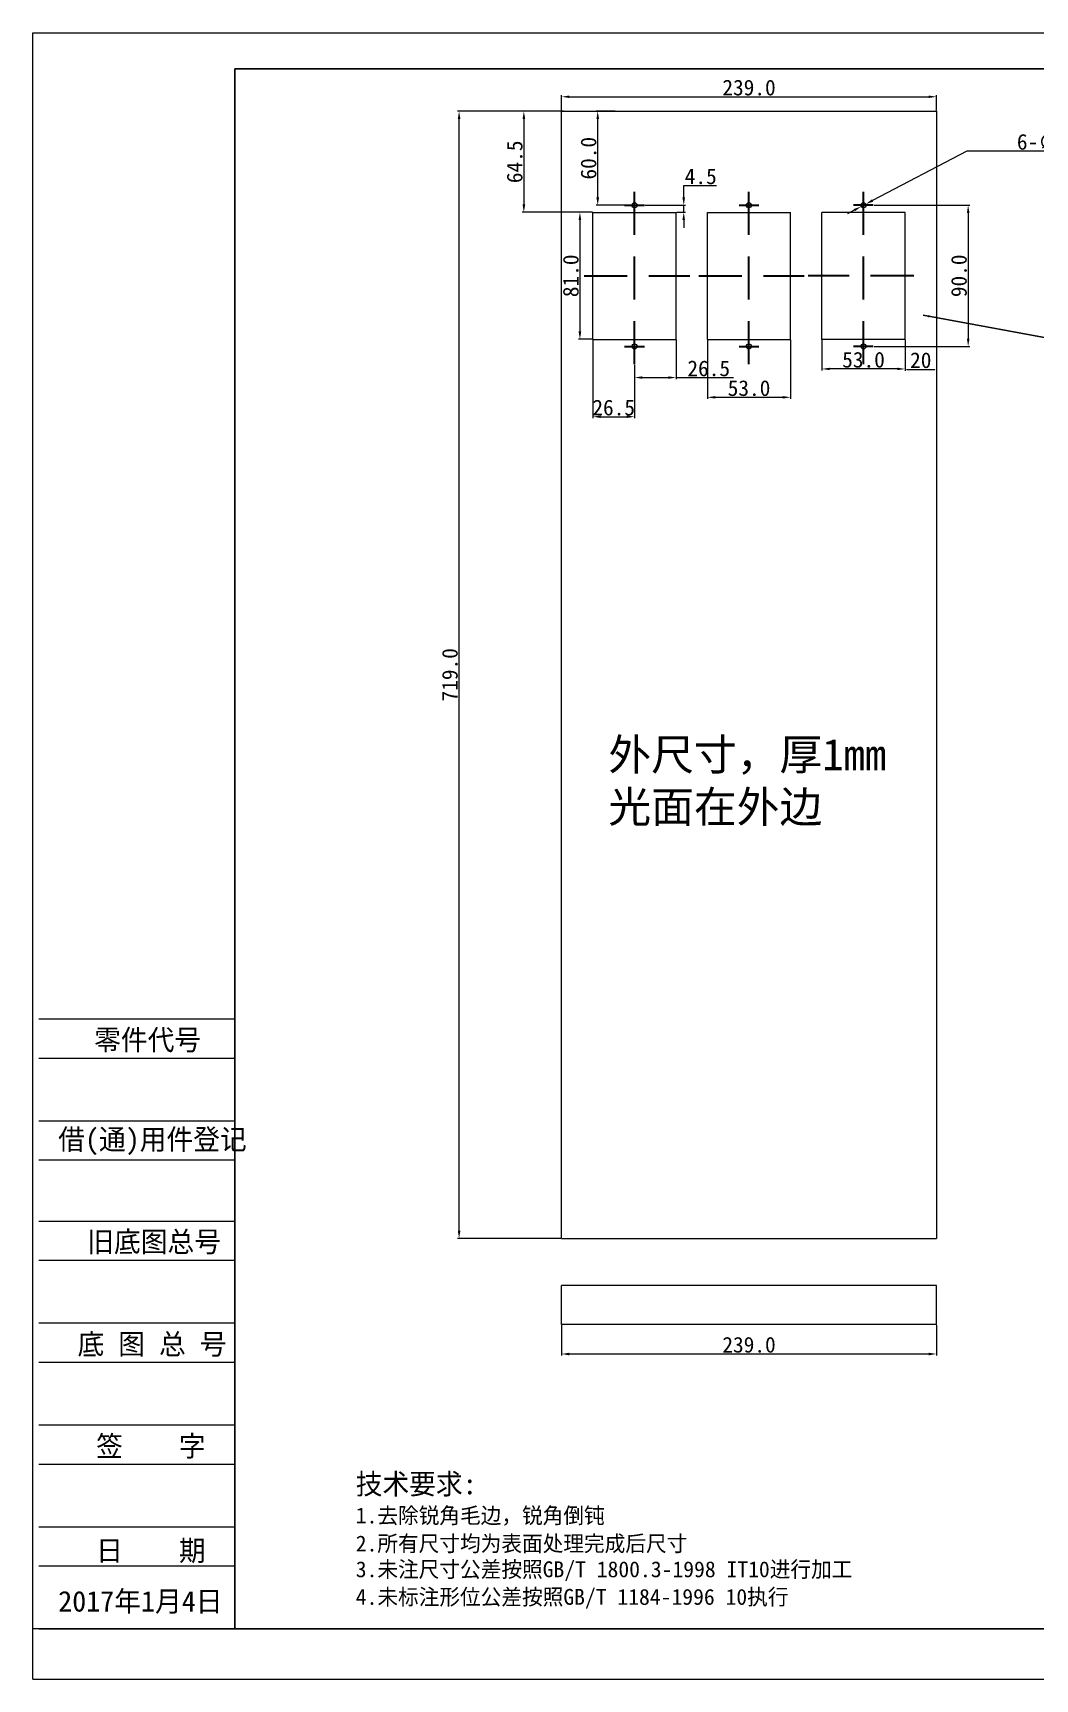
# Model space of a CAD drawing. Header units: millimetres. Extents: x -3862 to 6257, y -4684 to -2127.
# Drawn here: x -1787 to -1148, y -4683 to -3633 of the extents above; entities that cross this region are included whole.
import ezdxf

# ---------------------------------------------------------------- set-up
doc = ezdxf.new("R2010")
doc.units = ezdxf.units.MM
doc.header["$PDSIZE"] = -1
doc.linetypes.add('CENTERX2', pattern=[20.32, 12.7, -2.54, 2.54, -2.54])
doc.linetypes.add('HIDDEN2', pattern=[0.1875, 0.125, -0.0625])
for name, color, linetype in [('10', 16, 'Continuous'), ('6', 7, 'Continuous'), ('中心线', 1, 'CENTERX2')]:
    doc.layers.add(name, color=color, linetype=linetype)
doc.layers.add('尺寸线', color=2, linetype='Continuous', lineweight=13)
doc.layers.add('细实线', color=7, linetype='Continuous', lineweight=13)
doc.dimstyles.new('ISO-25', dxfattribs={"dimtxt": 2.5, "dimasz": 2.5, "dimexe": 1.25, "dimexo": 0.625, "dimtad": 1, "dimtxsty": 'Standard', "dimcen": 2.5, "dimadec": 0, "dimazin": 0, "dimtfac": 1, "dimtmove": 0, "dimatfit": 3, "dimfxl": 0, "dimarcsym": 0})
doc.dimstyles.new('国标$0', dxfattribs={"dimtxt": 4, "dimasz": 1.2, "dimexe": 1, "dimexo": 0.4, "dimgap": 0.8, "dimtad": 1, "dimdec": 1, "dimzin": 1, "dimdsep": 46, "dimtxsty": 'Standard', "dimcen": 0, "dimclrd": 256, "dimclre": 256, "dimclrt": 256, "dimadec": 0, "dimazin": 0, "dimtp": 0.1, "dimtm": 0.1, "dimtfac": 0.71, "dimtdec": 1, "dimtmove": 1, "dimatfit": 3, "dimfxl": 0, "dimlwd": -1, "dimlwe": -1, "dimarcsym": 0})

# ---------------------------------------------------------------- blocks, each defined once
blk = doc.blocks.new('*D86')
at = {"layer": '10', "color": 7, "linetype": 'Continuous', "lineweight": 13, "ltscale": 2, "insert": (39, 399.7), "char_height": 13.12, "attachment_point": 7}
blk.add_mtext('{零件代号}', dxfattribs=at)
blk = doc.blocks.new('*D87')
at = {"layer": '10', "color": 7, "linetype": 'Continuous', "lineweight": 13, "ltscale": 2, "insert": (16.1, 334.2), "char_height": 13.12, "attachment_point": 7}
blk.add_mtext('{借(通)用件登记}', dxfattribs=at)
blk = doc.blocks.new('*D88')
at = {"layer": '10', "color": 7, "linetype": 'Continuous', "lineweight": 13, "ltscale": 2, "insert": (34.6, 270.9), "char_height": 13.12, "attachment_point": 7}
blk.add_mtext('{旧底图总号}', dxfattribs=at)
blk = doc.blocks.new('*D89')
at = {"layer": '10', "color": 7, "linetype": 'Continuous', "lineweight": 13, "ltscale": 2, "insert": (28.4, 205.6), "char_height": 13.12, "attachment_point": 7}
blk.add_mtext('{底 图 总 号}', dxfattribs=at)
blk = doc.blocks.new('*D90')
at = {"layer": '10', "color": 7, "linetype": 'Continuous', "lineweight": 13, "ltscale": 2, "insert": (22.4, 140.6), "char_height": 13.12, "attachment_point": 7}
blk.add_mtext('{  签    字}', dxfattribs=at)
blk = doc.blocks.new('*D91')
at = {"layer": '10', "color": 7, "linetype": 'Continuous', "lineweight": 13, "ltscale": 2, "insert": (22.4, 73.9), "char_height": 13.12, "attachment_point": 7}
blk.add_mtext('{  日    期}', dxfattribs=at)
blk = doc.blocks.new('*D99')
at = {"layer": '10', "color": 7, "linetype": 'Continuous', "lineweight": 13, "ltscale": 2, "insert": (16.1, 41.6), "char_height": 13.125, "attachment_point": 7}
blk.add_mtext('{2017年1月4日}', dxfattribs=at)
blk = doc.blocks.new('*D109')
at = {"layer": '10', "color": 7, "linetype": 'Continuous', "lineweight": 13, "ltscale": 2, "insert": (205.8, 116.4), "char_height": 13.12, "attachment_point": 7}
blk.add_mtext('{技术要求:}', dxfattribs=at)
blk = doc.blocks.new('*D110')
at = {"layer": '10', "color": 7, "linetype": 'Continuous', "lineweight": 13, "ltscale": 2, "insert": (205.8, 97.8), "char_height": 10.135, "attachment_point": 7}
blk.add_mtext('{1.去除锐角毛边，锐角倒钝}', dxfattribs=at)
blk = doc.blocks.new('*D111')
at = {"layer": '10', "color": 7, "linetype": 'Continuous', "lineweight": 13, "ltscale": 2, "insert": (205.8, 80.2), "char_height": 10.135, "attachment_point": 7}
blk.add_mtext('{2.所有尺寸均为表面处理完成后尺寸}', dxfattribs=at)
blk = doc.blocks.new('*D112')
at = {"layer": '10', "color": 7, "linetype": 'Continuous', "lineweight": 13, "ltscale": 2, "insert": (205.8, 62.5), "char_height": 10.135, "attachment_point": 7}
blk.add_mtext('{3.未注尺寸公差按照GB/T 1800.3-1998 IT10进行加工}', dxfattribs=at)
blk = doc.blocks.new('*D113')
at = {"layer": '10', "color": 7, "linetype": 'Continuous', "lineweight": 13, "ltscale": 2, "insert": (205.8, 44.9), "char_height": 10.135, "attachment_point": 7}
blk.add_mtext('{4.未标注形位公差按照GB/T 1184-1996 10执行}', dxfattribs=at)
blk = doc.blocks.new('*D586')
at = {"layer": 'Defpoints', "color": 0, "ltscale": 0.01, "transparency": 16777216}
for p in [(-1210.5, -3674), (-1449.5, -3683.2), (-1210.5, -3683.2)]:
    blk.add_point(p, dxfattribs=at)
at = {"layer": '尺寸线', "ltscale": 0.01, "transparency": 16777216}
for p, q in [((-1449.5, -3682.8), (-1449.5, -3673)), ((-1444.5, -3674), (-1215.5, -3674)), ((-1210.5, -3682.8), (-1210.5, -3673))]:
    blk.add_line(p, q, dxfattribs=at)
for points in [[(-1444.5, -3673.2), (-1444.5, -3674.8), (-1449.5, -3674)], [(-1215.5, -3673.2), (-1215.5, -3674.8), (-1210.5, -3674)]]:
    blk.add_solid(points, dxfattribs=at)
at = {"layer": '尺寸线', "ltscale": 0.01, "transparency": 16777216, "insert": (-1330, -3668.2), "char_height": 10, "attachment_point": 5}
blk.add_mtext('239.0', dxfattribs=at)
blk = doc.blocks.new('_NONE')
blk = doc.blocks.new('*D587')
at = {"layer": 'Defpoints', "color": 0, "ltscale": 0.01, "transparency": 16777216}
for p in [(-1514.9, -3683.2), (-1449.5, -3683.2), (-1449.5, -4402.2)]:
    blk.add_point(p, dxfattribs=at)
at = {"layer": '尺寸线', "ltscale": 0.01, "transparency": 16777216}
for p, q in [((-1449.9, -3683.2), (-1515.9, -3683.2)), ((-1514.9, -4397.2), (-1514.9, -3688.2)), ((-1449.9, -4402.2), (-1515.9, -4402.2))]:
    blk.add_line(p, q, dxfattribs=at)
for points in [[(-1515.7, -3688.2), (-1514, -3688.2), (-1514.9, -3683.2)], [(-1515.7, -4397.2), (-1514, -4397.2), (-1514.9, -4402.2)]]:
    blk.add_solid(points, dxfattribs=at)
at = {"layer": '尺寸线', "ltscale": 0.01, "transparency": 16777216, "insert": (-1520.7, -4042.7), "char_height": 10, "attachment_point": 5, "rotation": 90}
blk.add_mtext('719.0', dxfattribs=at)
blk = doc.blocks.new('*D588')
at = {"layer": 'Defpoints', "color": 0, "ltscale": 0.01, "transparency": 16777216}
for p in [(-1449.5, -4457.1), (-1210.5, -4457.1), (-1210.5, -4475.9)]:
    blk.add_point(p, dxfattribs=at)
at = {"layer": '尺寸线', "ltscale": 0.01, "transparency": 16777216}
for p, q in [((-1449.5, -4457.5), (-1449.5, -4476.9)), ((-1210.5, -4457.5), (-1210.5, -4476.9)), ((-1444.5, -4475.9), (-1215.5, -4475.9))]:
    blk.add_line(p, q, dxfattribs=at)
for points in [[(-1444.5, -4475.1), (-1444.5, -4476.8), (-1449.5, -4475.9)], [(-1215.5, -4475.1), (-1215.5, -4476.8), (-1210.5, -4475.9)]]:
    blk.add_solid(points, dxfattribs=at)
at = {"layer": '尺寸线', "ltscale": 0.01, "transparency": 16777216, "insert": (-1330, -4470.1), "char_height": 10, "attachment_point": 5}
blk.add_mtext('239.0', dxfattribs=at)
blk = doc.blocks.new('*D589')
at = {"layer": 'Defpoints', "color": 0, "ltscale": 0.01, "transparency": 16777216}
for p in [(-1429.5, -3747.7), (-1437.8, -3828.7), (-1429.5, -3828.7)]:
    blk.add_point(p, dxfattribs=at)
at = {"layer": '尺寸线', "ltscale": 0.01, "transparency": 16777216}
for p, q in [((-1429.9, -3747.7), (-1438.8, -3747.7)), ((-1437.8, -3752.7), (-1437.8, -3823.7)), ((-1429.9, -3828.7), (-1438.8, -3828.7))]:
    blk.add_line(p, q, dxfattribs=at)
for points in [[(-1438.7, -3752.7), (-1437, -3752.7), (-1437.8, -3747.7)], [(-1438.7, -3823.7), (-1437, -3823.7), (-1437.8, -3828.7)]]:
    blk.add_solid(points, dxfattribs=at)
at = {"layer": '尺寸线', "ltscale": 0.01, "transparency": 16777216, "insert": (-1443.6, -3788.2), "char_height": 10, "attachment_point": 5, "rotation": 90}
blk.add_mtext('81.0', dxfattribs=at)
blk = doc.blocks.new('*D590')
at = {"layer": 'Defpoints', "color": 0, "ltscale": 0.01, "transparency": 16777216}
for p in [(-1448, -3683.2), (-1473.6, -3747.7), (-1429.5, -3747.7)]:
    blk.add_point(p, dxfattribs=at)
at = {"layer": '尺寸线', "ltscale": 0.01, "transparency": 16777216}
for p, q in [((-1448.4, -3683.2), (-1474.6, -3683.2)), ((-1473.6, -3688.2), (-1473.6, -3742.7)), ((-1429.9, -3747.7), (-1474.6, -3747.7))]:
    blk.add_line(p, q, dxfattribs=at)
for points in [[(-1474.4, -3688.2), (-1472.7, -3688.2), (-1473.6, -3683.2)], [(-1474.4, -3742.7), (-1472.7, -3742.7), (-1473.6, -3747.7)]]:
    blk.add_solid(points, dxfattribs=at)
at = {"layer": '尺寸线', "ltscale": 0.01, "transparency": 16777216, "insert": (-1479.4, -3715.5), "char_height": 10, "attachment_point": 5, "rotation": 90}
blk.add_mtext('64.5', dxfattribs=at)
blk = doc.blocks.new('*D591')
at = {"layer": 'Defpoints', "color": 0, "ltscale": 0.01, "transparency": 16777216}
for p in [(-1429.5, -3828.7), (-1403, -3844.6), (-1403, -3878.1)]:
    blk.add_point(p, dxfattribs=at)
at = {"layer": '尺寸线', "ltscale": 0.01, "transparency": 16777216}
for p, q in [((-1429.5, -3829.1), (-1429.5, -3879.1)), ((-1403, -3845), (-1403, -3879.1)), ((-1424.5, -3878.1), (-1408, -3878.1))]:
    blk.add_line(p, q, dxfattribs=at)
for points in [[(-1424.5, -3877.2), (-1424.5, -3878.9), (-1429.5, -3878.1)], [(-1408, -3877.2), (-1408, -3878.9), (-1403, -3878.1)]]:
    blk.add_solid(points, dxfattribs=at)
at = {"layer": '尺寸线', "ltscale": 0.01, "transparency": 16777216, "insert": (-1416.3, -3872.3), "char_height": 10, "attachment_point": 5}
blk.add_mtext('26.5', dxfattribs=at)
blk = doc.blocks.new('*D592')
at = {"layer": 'Defpoints', "color": 0, "ltscale": 0.01, "transparency": 16777216}
for p in [(-1376.5, -3828.7), (-1403, -3845), (-1376.5, -3853.1)]:
    blk.add_point(p, dxfattribs=at)
at = {"layer": '尺寸线', "ltscale": 0.01, "transparency": 16777216}
for p, q in [((-1376.5, -3829.1), (-1376.5, -3854.1)), ((-1403, -3845.4), (-1403, -3854.1)), ((-1398, -3853.1), (-1381.5, -3853.1)), ((-1376.5, -3853.1), (-1339.9, -3853.1))]:
    blk.add_line(p, q, dxfattribs=at)
for points in [[(-1398, -3852.3), (-1398, -3853.9), (-1403, -3853.1)], [(-1381.5, -3852.3), (-1381.5, -3853.9), (-1376.5, -3853.1)]]:
    blk.add_solid(points, dxfattribs=at)
at = {"layer": '尺寸线', "ltscale": 0.01, "transparency": 16777216, "insert": (-1355.7, -3847.3), "char_height": 10, "attachment_point": 5}
blk.add_mtext('26.5', dxfattribs=at)
blk = doc.blocks.new('*D593')
at = {"layer": 'Defpoints', "color": 0, "ltscale": 0.01, "transparency": 16777216}
for p in [(-1250.7, -3743.2), (-1250.7, -3833.2), (-1190.3, -3833.2)]:
    blk.add_point(p, dxfattribs=at)
at = {"layer": '尺寸线', "ltscale": 0.01, "transparency": 16777216}
for p, q in [((-1250.3, -3743.2), (-1189.3, -3743.2)), ((-1190.3, -3748.2), (-1190.3, -3828.2)), ((-1250.3, -3833.2), (-1189.3, -3833.2))]:
    blk.add_line(p, q, dxfattribs=at)
for points in [[(-1191.1, -3748.2), (-1189.4, -3748.2), (-1190.3, -3743.2)], [(-1191.1, -3828.2), (-1189.4, -3828.2), (-1190.3, -3833.2)]]:
    blk.add_solid(points, dxfattribs=at)
at = {"layer": '尺寸线', "ltscale": 0.01, "transparency": 16777216, "insert": (-1196.1, -3788.2), "char_height": 10, "attachment_point": 5, "rotation": 90}
blk.add_mtext('90.0', dxfattribs=at)
blk = doc.blocks.new('*D594')
at = {"layer": 'Defpoints', "color": 0, "ltscale": 0.01, "transparency": 16777216}
for p in [(-1230.5, -3828.7), (-1210.5, -3828.7), (-1210.5, -3847.9)]:
    blk.add_point(p, dxfattribs=at)
at = {"layer": '尺寸线', "ltscale": 0.01, "transparency": 16777216}
for p, q in [((-1230.5, -3829.1), (-1230.5, -3848.9)), ((-1210.5, -3829.1), (-1210.5, -3848.9)), ((-1229.4, -3847.9), (-1211.6, -3847.9))]:
    blk.add_line(p, q, dxfattribs=at)
for points in [[(-1229.4, -3847.7), (-1229.4, -3848), (-1230.5, -3847.9)], [(-1211.6, -3847.7), (-1211.6, -3848), (-1210.5, -3847.9)]]:
    blk.add_solid(points, dxfattribs=at)
at = {"layer": '尺寸线', "ltscale": 0.01, "transparency": 16777216, "insert": (-1220.5, -3842.1), "char_height": 10, "attachment_point": 5}
blk.add_mtext('20', dxfattribs=at)
blk = doc.blocks.new('*D595')
at = {"layer": 'Defpoints', "color": 0, "ltscale": 0.01, "transparency": 16777216}
for p in [(-1283.5, -3828.7), (-1230.5, -3828.7), (-1283.5, -3847.6)]:
    blk.add_point(p, dxfattribs=at)
at = {"layer": '尺寸线', "ltscale": 0.01, "transparency": 16777216}
for p, q in [((-1283.5, -3829.1), (-1283.5, -3848.6)), ((-1230.5, -3829.1), (-1230.5, -3848.6)), ((-1235.5, -3847.6), (-1278.5, -3847.6))]:
    blk.add_line(p, q, dxfattribs=at)
for points in [[(-1278.5, -3846.8), (-1278.5, -3848.4), (-1283.5, -3847.6)], [(-1235.5, -3846.8), (-1235.5, -3848.4), (-1230.5, -3847.6)]]:
    blk.add_solid(points, dxfattribs=at)
at = {"layer": '尺寸线', "ltscale": 0.01, "transparency": 16777216, "insert": (-1257, -3841.8), "char_height": 10, "attachment_point": 5}
blk.add_mtext('53.0', dxfattribs=at)
blk = doc.blocks.new('*D596')
at = {"layer": 'Defpoints', "color": 0, "ltscale": 0.01, "transparency": 16777216}
for p in [(-1258.5, -3744), (-1255.6, -3742.5)]:
    blk.add_point(p, dxfattribs=at)
at = {"layer": '尺寸线', "ltscale": 0.01, "transparency": 16777216}
for p, q in [((-1191.2, -3708.6), (-1251.2, -3740.2)), ((-1110.4, -3708.6), (-1191.2, -3708.6)), ((-1262.9, -3746.3), (-1267.3, -3748.6)), ((-1258.5, -3744), (-1255.6, -3742.5))]:
    blk.add_line(p, q, dxfattribs=at)
for points in [[(-1263.3, -3745.6), (-1262.5, -3747), (-1258.5, -3744)], [(-1251.6, -3739.4), (-1250.8, -3740.9), (-1255.6, -3742.5)]]:
    blk.add_solid(points, dxfattribs=at)
at = {"layer": '尺寸线', "ltscale": 0.01, "transparency": 16777216, "insert": (-1135.4, -3702.8), "char_height": 10, "attachment_point": 5}
blk.add_mtext('6-∅3.2', dxfattribs=at)
blk = doc.blocks.new('*D597')
at = {"layer": 'Defpoints', "color": 0, "ltscale": 0.01, "transparency": 16777216}
for p in [(-1396.7, -3743.2), (-1376.5, -3747.7), (-1371.6, -3743.2)]:
    blk.add_point(p, dxfattribs=at)
at = {"layer": '尺寸线', "ltscale": 0.01, "transparency": 16777216}
for p, q in [((-1371.6, -3738.2), (-1371.6, -3730.6)), ((-1371.6, -3730.6), (-1350.8, -3730.6)), ((-1396.3, -3743.2), (-1370.6, -3743.2)), ((-1376.1, -3747.7), (-1370.6, -3747.7)), ((-1371.6, -3747.7), (-1371.6, -3743.2)), ((-1371.6, -3752.7), (-1371.6, -3757.7))]:
    blk.add_line(p, q, dxfattribs=at)
for points in [[(-1372.5, -3738.2), (-1370.8, -3738.2), (-1371.6, -3743.2)], [(-1372.5, -3752.7), (-1370.8, -3752.7), (-1371.6, -3747.7)]]:
    blk.add_solid(points, dxfattribs=at)
at = {"layer": '尺寸线', "ltscale": 0.01, "transparency": 16777216, "insert": (-1360.8, -3724.8), "char_height": 10, "attachment_point": 5}
blk.add_mtext('4.5', dxfattribs=at)
blk = doc.blocks.new('*D599')
at = {"layer": 'Defpoints', "color": 0, "ltscale": 0.01, "transparency": 16777216}
for p in [(-1426.5, -3683.2), (-1415, -3683.2), (-1409.3, -3743.2)]:
    blk.add_point(p, dxfattribs=at)
at = {"layer": '尺寸线', "ltscale": 0.01, "transparency": 16777216}
for p, q in [((-1415.4, -3683.2), (-1427.5, -3683.2)), ((-1426.5, -3738.2), (-1426.5, -3688.2)), ((-1409.7, -3743.2), (-1427.5, -3743.2))]:
    blk.add_line(p, q, dxfattribs=at)
for points in [[(-1427.3, -3688.2), (-1425.6, -3688.2), (-1426.5, -3683.2)], [(-1427.3, -3738.2), (-1425.6, -3738.2), (-1426.5, -3743.2)]]:
    blk.add_solid(points, dxfattribs=at)
at = {"layer": '尺寸线', "ltscale": 0.01, "transparency": 16777216, "insert": (-1432.3, -3713.2), "char_height": 10, "attachment_point": 5, "rotation": 90}
blk.add_mtext('60.0', dxfattribs=at)
blk = doc.blocks.new('*D602')
at = {"layer": 'Defpoints', "color": 0, "ltscale": 0.01, "transparency": 16777216}
for p in [(-1356.5, -3828.7), (-1303.5, -3828.7), (-1303.5, -3865.7)]:
    blk.add_point(p, dxfattribs=at)
at = {"layer": '尺寸线', "ltscale": 0.01, "transparency": 16777216}
for p, q in [((-1356.5, -3829.1), (-1356.5, -3866.7)), ((-1303.5, -3829.1), (-1303.5, -3866.7)), ((-1351.5, -3865.7), (-1308.5, -3865.7))]:
    blk.add_line(p, q, dxfattribs=at)
for points in [[(-1351.5, -3864.9), (-1351.5, -3866.5), (-1356.5, -3865.7)], [(-1308.5, -3864.9), (-1308.5, -3866.5), (-1303.5, -3865.7)]]:
    blk.add_solid(points, dxfattribs=at)
at = {"layer": '尺寸线', "ltscale": 0.01, "transparency": 16777216, "insert": (-1330, -3859.9), "char_height": 10, "attachment_point": 5}
blk.add_mtext('53.0', dxfattribs=at)

msp = doc.modelspace()

# ---------------------------------------------------------------- linework, layer by layer
at = {"color": 7, "linetype": 'Continuous', "lineweight": 15}
for p, q in [((-1449.548, -3683.231), (-1210.548, -3683.231)), ((-1449.548, -4402.231), (-1449.548, -3683.231)), ((-1210.548, -3683.231), (-1210.548, -4402.231)), ((-1429.548, -3747.731), (-1376.548, -3747.731)), ((-1429.548, -3828.731), (-1429.548, -3747.731)), ((-1376.548, -3828.731), (-1376.548, -3747.731)), ((-1356.548, -3828.731), (-1356.548, -3747.731)), ((-1356.548, -3747.731), (-1303.548, -3747.731)), ((-1303.548, -3828.731), (-1303.548, -3747.731)), ((-1230.548, -3747.731), (-1283.548, -3747.731)), ((-1283.548, -3828.731), (-1283.548, -3747.731)), ((-1230.548, -3828.731), (-1230.548, -3747.731)), ((-1429.548, -3828.731), (-1376.548, -3828.731)), ((-1356.548, -3828.731), (-1303.548, -3828.731)), ((-1230.548, -3828.731), (-1283.548, -3828.731)), ((-1449.548, -4402.231), (-1210.548, -4402.231)), ((-1210.548, -4432.137), (-1449.548, -4432.137)), ((-1449.548, -4457.137), (-1449.548, -4432.137)), ((-1210.548, -4457.137), (-1210.548, -4432.137)), ((-1210.548, -4457.137), (-1449.548, -4457.137))]:
    msp.add_line(p, q, dxfattribs=at)
for centre in [(-1403.048, -3743.231), (-1330.048, -3743.231), (-1257.048, -3743.231), (-1403.048, -3833.231), (-1330.048, -3833.231), (-1257.048, -3833.231)]:
    msp.add_circle(centre, 1.6, dxfattribs=at)
at = {"layer": '6', "color": 7, "linetype": 'Continuous', "lineweight": 18, "ltscale": 2}
for p, q in [((-1786.601, -4683.275), (-1786.601, -3633.275)), ((-1786.601, -3633.275), (-301.601, -3633.275)), ((-1782.937, -4262.168), (-1657.937, -4262.168)), ((-1782.937, -4287.168), (-1657.937, -4287.168)), ((-1782.937, -4327.168), (-1657.937, -4327.168)), ((-1782.937, -4352.168), (-1657.937, -4352.168)), ((-1657.937, -4371.121), (-1657.937, -4651.121)), ((-1782.937, -4391.121), (-1657.937, -4391.121)), ((-1782.937, -4416.121), (-1657.937, -4416.121)), ((-1782.937, -4456.121), (-1657.937, -4456.121)), ((-1782.937, -4481.121), (-1657.937, -4481.121)), ((-1782.937, -4521.121), (-1657.937, -4521.121)), ((-1782.937, -4546.121), (-1657.937, -4546.121)), ((-1782.937, -4586.121), (-1657.937, -4586.121)), ((-1782.937, -4611.121), (-1657.937, -4611.121)), ((-1657.937, -4651.121), (-1786.601, -4651.121)), ((-1782.937, -4651.121), (-1657.937, -4651.121)), ((-1786.601, -4683.275), (-301.601, -4683.275))]:
    msp.add_line(p, q, dxfattribs=at)
at = {"layer": '6', "color": 7, "linetype": 'Continuous', "lineweight": 25, "ltscale": 2}
for p, q in [((-1657.937, -4651.121), (-1657.937, -3656.121)), ((-1657.937, -3656.121), (-322.937, -3656.121)), ((-1657.937, -4651.121), (-322.937, -4651.121))]:
    msp.add_line(p, q, dxfattribs=at)
at = {"layer": '中心线', "linetype": 'HIDDEN2', "lineweight": 30, "ltscale": 220}
for p, q in [((-1403.048, -3844.584), (-1403.048, -3731.879)), ((-1330.048, -3844.584), (-1330.048, -3731.879)), ((-1257.048, -3844.584), (-1257.048, -3731.879)), ((-1409.347, -3743.231), (-1396.749, -3743.231)), ((-1336.347, -3743.231), (-1323.749, -3743.231)), ((-1250.749, -3743.231), (-1263.347, -3743.231)), ((-1435.099, -3788.231), (-1367.749, -3788.231)), ((-1362.099, -3788.231), (-1294.749, -3788.231)), ((-1224.997, -3788.231), (-1292.346, -3788.231)), ((-1409.347, -3833.231), (-1396.749, -3833.231)), ((-1336.347, -3833.231), (-1323.749, -3833.231)), ((-1250.749, -3833.231), (-1263.347, -3833.231))]:
    msp.add_line(p, q, dxfattribs=at)

# ---------------------------------------------------------------- block references
at = {"layer": '10', "color": 7}
for name in ['*D86', '*D87', '*D88', '*D89', '*D90', '*D109', '*D110', '*D91', '*D111', '*D112', '*D99', '*D113']:
    msp.add_blockref(name, (-1786.568, -4683.272), dxfattribs=at)

# ---------------------------------------------------------------- texts
at = {"layer": '细实线', "insert": (-1419.687, -4083.548), "char_height": 20, "width": 375.15318, "attachment_point": 1}
msp.add_mtext('{\\fSimSun|b0|i0|c134|p2;外尺寸，厚1mm\\P光面在外边}', dxfattribs=at)

# ---------------------------------------------------------------- dimensions: what is measured, and where the dimension line sits
at = {"layer": '尺寸线', "ltscale": 0.01}
for base, p1, p2, override, picture, middle in [((-1210.548, -3673.986), (-1449.548, -3683.231), (-1210.548, -3683.231), {"dimtxt": 10, "dimasz": 5, "dimtoh": 1, "dimzin": 0, "dimtxsty": 'Standard', "dimtmove": 0, "dimldrblk": 'NONE'}, '*D586', (-1330.048, -3668.186)), ((-1376.548, -3853.116), (-1403.048, -3844.984), (-1376.548, -3828.731), {"dimtxt": 10, "dimasz": 5, "dimtoh": 1, "dimzin": 0, "dimtmove": 0, "dimldrblk": 'NONE'}, '*D592', (-1355.748, -3847.316)), ((-1303.548, -3865.686), (-1356.548, -3828.731), (-1303.548, -3828.731), {"dimtxt": 10, "dimasz": 5, "dimtoh": 1, "dimzin": 0, "dimtmove": 0, "dimldrblk": 'NONE'}, '*D602', (-1330.048, -3859.886)), ((-1283.548, -3847.605), (-1230.548, -3828.731), (-1283.548, -3828.731), {"dimtxt": 10, "dimasz": 5, "dimtoh": 1, "dimzin": 0, "dimtmove": 0, "dimldrblk": 'NONE'}, '*D595', (-1257.048, -3841.805)), ((-1210.548, -3847.854), (-1230.548, -3828.731), (-1210.548, -3828.731), {"dimtxt": 10, "dimasz": 1.1, "dimtoh": 1, "dimdec": 0, "dimzin": 0, "dimtmove": 0, "dimldrblk": 'NONE'}, '*D594', (-1220.548, -3842.054)), ((-1210.548, -4475.947), (-1449.548, -4457.137), (-1210.548, -4457.137), {"dimtxt": 10, "dimasz": 5, "dimtoh": 1, "dimzin": 0, "dimtxsty": 'Standard', "dimtmove": 0, "dimldrblk": 'NONE'}, '*D588', (-1330.048, -4470.147))]:
    dim = msp.add_linear_dim(base=base, p1=p1, p2=p2, dimstyle='国标$0', override=override, dxfattribs=at)
    dim.commit()
    dim.dimension.update_dxf_attribs({"geometry": picture, "text_midpoint": middle})
for base, p1, p2, override, picture, middle in [((-1514.874, -3683.231), (-1449.548, -4402.231), (-1449.548, -3683.231), {"dimtxt": 10, "dimasz": 5, "dimtoh": 1, "dimzin": 0, "dimtxsty": 'Standard', "dimtmove": 0, "dimldrblk": 'NONE'}, '*D587', (-1520.674, -4042.731)), ((-1473.555, -3747.731), (-1448.048, -3683.231), (-1429.548, -3747.731), {"dimtxt": 10, "dimasz": 5, "dimtoh": 1, "dimzin": 0, "dimtxsty": 'Standard', "dimtmove": 0, "dimldrblk": 'NONE'}, '*D590', (-1479.355, -3715.481)), ((-1426.451, -3683.231), (-1409.347, -3743.231), (-1415.011, -3683.231), {"dimtxt": 10, "dimasz": 5, "dimtoh": 1, "dimzin": 0, "dimtxsty": 'Standard', "dimtmove": 0, "dimldrblk": 'NONE'}, '*D599', (-1432.251, -3713.231)), ((-1437.823, -3828.731), (-1429.548, -3747.731), (-1429.548, -3828.731), {"dimtxt": 10, "dimasz": 5, "dimtoh": 1, "dimzin": 0, "dimtxsty": 'Standard', "dimtmove": 0, "dimldrblk": 'NONE'}, '*D589', (-1443.623, -3788.231)), ((-1190.266, -3833.231), (-1250.749, -3743.231), (-1250.749, -3833.231), {"dimtxt": 10, "dimasz": 5, "dimtoh": 1, "dimzin": 0, "dimtmove": 0, "dimldrblk": 'NONE'}, '*D593', (-1196.066, -3788.231))]:
    dim = msp.add_linear_dim(base=base, p1=p1, p2=p2, angle=90, dimstyle='国标$0', override=override, dxfattribs=at)
    dim.commit()
    dim.dimension.update_dxf_attribs({"geometry": picture, "text_midpoint": middle})
dim = msp.add_diameter_dim_2p(p1=(-1258.464, -3743.976), p2=(-1255.632, -3742.487), text='6-<>', dimstyle='国标$0', override={"dimtxt": 10, "dimasz": 5, "dimtoh": 1, "dimzin": 0, "dimtxsty": 'Standard', "dimtmove": 0, "dimldrblk": 'NONE'}, dxfattribs=at)
dim.commit()
dim.dimension.update_dxf_attribs({"geometry": '*D596', "text_midpoint": (-1135.366, -3708.601), "dimtype": 163})
dim = msp.add_linear_dim(base=(-1371.642, -3743.231), p1=(-1376.548, -3747.731), p2=(-1396.749, -3743.231), angle=90, dimstyle='国标$0', override={"dimtxt": 10, "dimasz": 5, "dimtoh": 1, "dimzin": 0, "dimtxsty": 'Standard', "dimtmove": 0, "dimldrblk": 'NONE'}, dxfattribs=at)
dim.commit()
dim.dimension.update_dxf_attribs({"geometry": '*D597', "text_midpoint": (-1360.842, -3730.583), "dimtype": 160})
dim = msp.add_linear_dim(base=(-1403.048, -3878.066), p1=(-1429.548, -3828.731), p2=(-1403.048, -3844.584), dimstyle='国标$0', override={"dimtxt": 10, "dimasz": 5, "dimtoh": 1, "dimzin": 0, "dimtmove": 0, "dimldrblk": 'NONE'}, dxfattribs=at)
dim.commit()
dim.dimension.update_dxf_attribs({"geometry": '*D591', "text_midpoint": (-1416.298, -3878.066), "dimtype": 160})

# ---------------------------------------------------------------- leaders
at = {"color": 6}
msp.add_leader([(-1218.989, -3813.364), (-896.855, -3872.477), (-757.653, -3872.477)], dimstyle='ISO-25', override={"dimtxt": 3.5, "dimasz": 4.08, "dimexe": 2, "dimexo": 0, "dimgap": 1.524, "dimtad": 0, "dimtih": 1, "dimtoh": 1, "dimzin": 0, "dimadec": 2, "dimtzin": 0}, dxfattribs=at)

doc.saveas('drawing.dxf')
